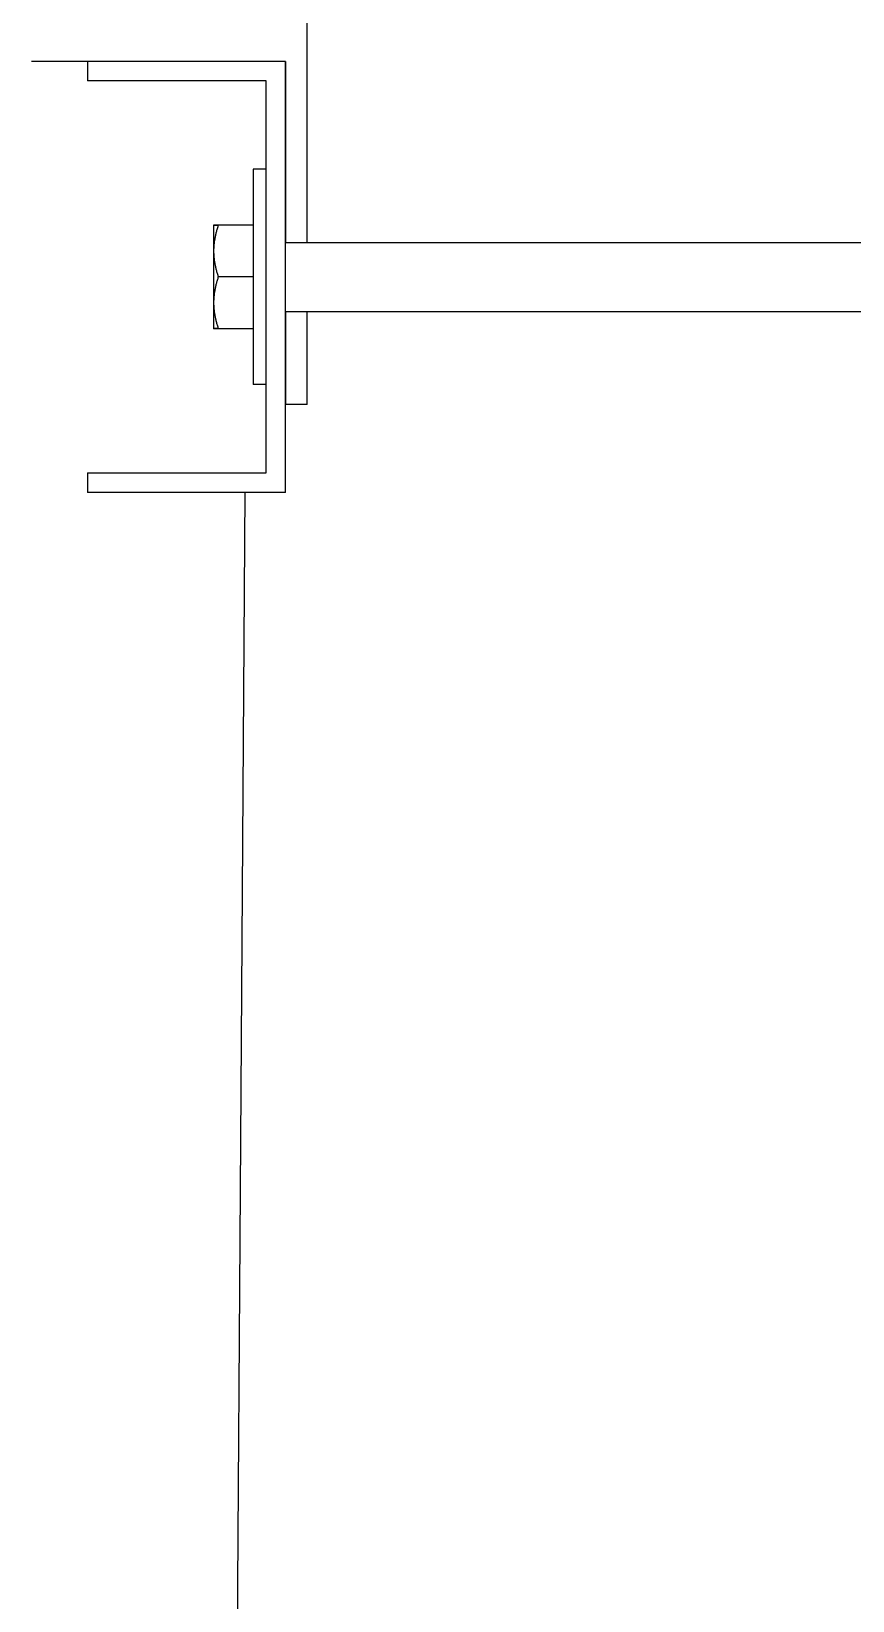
# Model space of a CAD drawing. Header units: millimetres. Extents: x -23083795 to 376618, y 113268 to 3804440.
# Drawn here: x 224901.8 to 225092.4, y 120599.3 to 120963.5 of the extents above; entities that cross this region are included whole.
import ezdxf

# ---------------------------------------------------------------- set-up
doc = ezdxf.new("R2010")
doc.units = ezdxf.units.MM
doc.header["$LTSCALE"] = 6
doc.layers.add('Duongcoban', color=4, linetype='Continuous', lineweight=30)

msp = doc.modelspace()

# ---------------------------------------------------------------- linework, layer by layer
at = {"color": 2, "lineweight": -3, "ltscale": 30, "extrusion": (0, 1, -2.22045e-16)}
for p, q in [((224965.77157, 120914.48691, -1.36858), (224965.77157, 122312.12253, -1.36858)), ((224914.77157, 120956.48691, -1.36858), (224901.77157, 120956.48691, -1.36858)), ((224914.77157, 120956.48691, -1.36858), (224914.77157, 120951.98691, -1.36858)), ((224960.77157, 120956.48691, -1.36858), (224914.77157, 120956.48691, -1.36858)), ((224960.77157, 120956.48691, -1.36858), (224960.77157, 120956.48691, -1.36858)), ((224960.77157, 120956.48691, -1.36858), (224960.77157, 120914.48691, -1.36858)), ((224960.77157, 120856.48691, -1.36858), (224960.77157, 120956.48691, -1.36858)), ((224956.27157, 120951.98691, -1.36858), (224914.77157, 120951.98691, -1.36858)), ((224956.27157, 120860.98691, -1.36858), (224956.27157, 120951.98691, -1.36858)), ((224953.27157, 120931.48691, -1.36858), (224953.27157, 120881.48691, -1.36858)), ((224956.27157, 120931.48691, -1.36858), (224953.27157, 120931.48691, -1.36858)), ((224944.07157, 120918.48691, -1.36858), (224944.07157, 120894.48691, -1.36858)), ((224953.27157, 120918.48691, -1.36858), (224945.14544, 120918.48691, -1.36858)), ((224960.77157, 120914.48691, -1.36858), (225347.95887, 120914.48691, -1.36858)), ((224984.1047, 120914.48691, -1.36858), (224984.39637, 120914.48691, -1.36858)), ((224986.43803, 120914.48691, -1.36858), (224986.7297, 120914.48691, -1.36858)), ((224988.77137, 120914.48691, -1.36858), (224989.06303, 120914.48691, -1.36858)), ((224991.1047, 120914.48691, -1.36858), (224991.39637, 120914.48691, -1.36858)), ((224993.43803, 120914.48691, -1.36858), (224993.7297, 120914.48691, -1.36858)), ((224995.77137, 120914.48691, -1.36858), (224996.06303, 120914.48691, -1.36858)), ((224998.1047, 120914.48691, -1.36858), (224998.39637, 120914.48691, -1.36858)), ((225000.43803, 120914.48691, -1.36858), (225000.7297, 120914.48691, -1.36858)), ((225002.77137, 120914.48691, -1.36858), (225003.06303, 120914.48691, -1.36858)), ((225005.1047, 120914.48691, -1.36858), (225005.39637, 120914.48691, -1.36858)), ((225007.43803, 120914.48691, -1.36858), (225007.7297, 120914.48691, -1.36858)), ((225009.77137, 120914.48691, -1.36858), (225010.06303, 120914.48691, -1.36858)), ((225012.1047, 120914.48691, -1.36858), (225012.39637, 120914.48691, -1.36858)), ((225014.43803, 120914.48691, -1.36858), (225014.7297, 120914.48691, -1.36858)), ((225016.77137, 120914.48691, -1.36858), (225017.06303, 120914.48691, -1.36858)), ((225019.1047, 120914.48691, -1.36858), (225019.39637, 120914.48691, -1.36858)), ((225021.43803, 120914.48691, -1.36858), (225021.7297, 120914.48691, -1.36858)), ((225023.77137, 120914.48691, -1.36858), (225024.06303, 120914.48691, -1.36858)), ((225026.1047, 120914.48691, -1.36858), (225026.39637, 120914.48691, -1.36858)), ((225028.43803, 120914.48691, -1.36858), (225028.7297, 120914.48691, -1.36858)), ((225030.77137, 120914.48691, -1.36858), (225031.06303, 120914.48691, -1.36858)), ((225033.1047, 120914.48691, -1.36858), (225033.39637, 120914.48691, -1.36858)), ((225035.43803, 120914.48691, -1.36858), (225035.7297, 120914.48691, -1.36858)), ((225037.77137, 120914.48691, -1.36858), (225038.06303, 120914.48691, -1.36858)), ((225040.1047, 120914.48691, -1.36858), (225040.39637, 120914.48691, -1.36858)), ((225042.43803, 120914.48691, -1.36858), (225042.7297, 120914.48691, -1.36858)), ((225044.77137, 120914.48691, -1.36858), (225045.06303, 120914.48691, -1.36858)), ((225047.1047, 120914.48691, -1.36858), (225047.39637, 120914.48691, -1.36858)), ((225049.43803, 120914.48691, -1.36858), (225049.7297, 120914.48691, -1.36858)), ((225051.77137, 120914.48691, -1.36858), (225052.06303, 120914.48691, -1.36858)), ((225054.1047, 120914.48691, -1.36858), (225054.39637, 120914.48691, -1.36858)), ((225056.43803, 120914.48691, -1.36858), (225056.7297, 120914.48691, -1.36858)), ((225058.77137, 120914.48691, -1.36858), (225059.06303, 120914.48691, -1.36858)), ((225061.1047, 120914.48691, -1.36858), (225061.39637, 120914.48691, -1.36858)), ((225063.43803, 120914.48691, -1.36858), (225063.7297, 120914.48691, -1.36858)), ((225065.77137, 120914.48691, -1.36858), (225066.06303, 120914.48691, -1.36858)), ((225068.1047, 120914.48691, -1.36858), (225068.39637, 120914.48691, -1.36858)), ((225070.43803, 120914.48691, -1.36858), (225070.7297, 120914.48691, -1.36858)), ((225072.77137, 120914.48691, -1.36858), (225073.06303, 120914.48691, -1.36858)), ((225075.1047, 120914.48691, -1.36858), (225075.39637, 120914.48691, -1.36858)), ((225077.43803, 120914.48691, -1.36858), (225077.7297, 120914.48691, -1.36858)), ((225079.77137, 120914.48691, -1.36858), (225080.06303, 120914.48691, -1.36858)), ((225082.1047, 120914.48691, -1.36858), (225082.39637, 120914.48691, -1.36858)), ((225084.43803, 120914.48691, -1.36858), (225084.7297, 120914.48691, -1.36858)), ((225086.77137, 120914.48691, -1.36858), (225087.06303, 120914.48691, -1.36858)), ((225089.1047, 120914.48691, -1.36858), (225089.39637, 120914.48691, -1.36858)), ((225091.43803, 120914.48691, -1.36858), (225091.7297, 120914.48691, -1.36858)), ((224953.27157, 120906.48691, -1.36858), (224945.14544, 120906.48691, -1.36858)), ((224960.77157, 120898.48691, -1.36858), (224960.77157, 120876.86337, -1.36858)), ((224960.77157, 120898.48691, -1.36858), (225347.95887, 120898.48691, -1.36858)), ((224965.77157, 120876.86337, -1.36858), (224965.77157, 120898.48691, -1.36858)), ((224984.1047, 120898.48691, -1.36858), (224984.39637, 120898.48691, -1.36858)), ((224986.43803, 120898.48691, -1.36858), (224986.7297, 120898.48691, -1.36858)), ((224988.77137, 120898.48691, -1.36858), (224989.06303, 120898.48691, -1.36858)), ((224991.1047, 120898.48691, -1.36858), (224991.39637, 120898.48691, -1.36858)), ((224993.43803, 120898.48691, -1.36858), (224993.7297, 120898.48691, -1.36858)), ((224995.77137, 120898.48691, -1.36858), (224996.06303, 120898.48691, -1.36858)), ((224998.1047, 120898.48691, -1.36858), (224998.39637, 120898.48691, -1.36858)), ((225000.43803, 120898.48691, -1.36858), (225000.7297, 120898.48691, -1.36858)), ((225002.77137, 120898.48691, -1.36858), (225003.06303, 120898.48691, -1.36858)), ((225005.1047, 120898.48691, -1.36858), (225005.39637, 120898.48691, -1.36858)), ((225007.43803, 120898.48691, -1.36858), (225007.7297, 120898.48691, -1.36858)), ((225009.77137, 120898.48691, -1.36858), (225010.06303, 120898.48691, -1.36858)), ((225012.1047, 120898.48691, -1.36858), (225012.39637, 120898.48691, -1.36858)), ((225014.43803, 120898.48691, -1.36858), (225014.7297, 120898.48691, -1.36858)), ((225016.77137, 120898.48691, -1.36858), (225017.06303, 120898.48691, -1.36858)), ((225019.1047, 120898.48691, -1.36858), (225019.39637, 120898.48691, -1.36858)), ((225021.43803, 120898.48691, -1.36858), (225021.7297, 120898.48691, -1.36858)), ((225023.77137, 120898.48691, -1.36858), (225024.06303, 120898.48691, -1.36858)), ((225026.1047, 120898.48691, -1.36858), (225026.39637, 120898.48691, -1.36858)), ((225028.43803, 120898.48691, -1.36858), (225028.7297, 120898.48691, -1.36858)), ((225030.77137, 120898.48691, -1.36858), (225031.06303, 120898.48691, -1.36858)), ((225033.1047, 120898.48691, -1.36858), (225033.39637, 120898.48691, -1.36858)), ((225035.43803, 120898.48691, -1.36858), (225035.7297, 120898.48691, -1.36858)), ((225037.77137, 120898.48691, -1.36858), (225038.06303, 120898.48691, -1.36858)), ((225040.1047, 120898.48691, -1.36858), (225040.39637, 120898.48691, -1.36858)), ((225042.43803, 120898.48691, -1.36858), (225042.7297, 120898.48691, -1.36858)), ((225044.77137, 120898.48691, -1.36858), (225045.06303, 120898.48691, -1.36858)), ((225047.1047, 120898.48691, -1.36858), (225047.39637, 120898.48691, -1.36858)), ((225049.43803, 120898.48691, -1.36858), (225049.7297, 120898.48691, -1.36858)), ((225051.77137, 120898.48691, -1.36858), (225052.06303, 120898.48691, -1.36858)), ((225054.1047, 120898.48691, -1.36858), (225054.39637, 120898.48691, -1.36858)), ((225056.43803, 120898.48691, -1.36858), (225056.7297, 120898.48691, -1.36858)), ((225058.77137, 120898.48691, -1.36858), (225059.06303, 120898.48691, -1.36858)), ((225061.1047, 120898.48691, -1.36858), (225061.39637, 120898.48691, -1.36858)), ((225063.43803, 120898.48691, -1.36858), (225063.7297, 120898.48691, -1.36858)), ((225065.77137, 120898.48691, -1.36858), (225066.06303, 120898.48691, -1.36858)), ((225068.1047, 120898.48691, -1.36858), (225068.39637, 120898.48691, -1.36858)), ((225070.43803, 120898.48691, -1.36858), (225070.7297, 120898.48691, -1.36858)), ((225072.77137, 120898.48691, -1.36858), (225073.06303, 120898.48691, -1.36858)), ((225075.1047, 120898.48691, -1.36858), (225075.39637, 120898.48691, -1.36858)), ((225077.43803, 120898.48691, -1.36858), (225077.7297, 120898.48691, -1.36858)), ((225079.77137, 120898.48691, -1.36858), (225080.06303, 120898.48691, -1.36858)), ((225082.1047, 120898.48691, -1.36858), (225082.39637, 120898.48691, -1.36858)), ((225084.43803, 120898.48691, -1.36858), (225084.7297, 120898.48691, -1.36858)), ((225086.77137, 120898.48691, -1.36858), (225087.06303, 120898.48691, -1.36858)), ((225089.1047, 120898.48691, -1.36858), (225089.39637, 120898.48691, -1.36858)), ((225091.43803, 120898.48691, -1.36858), (225091.7297, 120898.48691, -1.36858)), ((224945.14544, 120894.48691, -1.36858), (224953.27157, 120894.48691, -1.36858)), ((224956.27157, 120881.48691, -1.36858), (224953.27157, 120881.48691, -1.36858)), ((224965.77157, 120876.86337, -1.36858), (224960.77157, 120876.86337, -1.36858)), ((224914.77157, 120860.98691, -1.36858), (224914.77157, 120856.48691, -1.36858)), ((224914.77157, 120860.98691, -1.36858), (224956.27157, 120860.98691, -1.36858)), ((224960.77157, 120856.48691, -1.36858), (224914.77157, 120856.48691, -1.36858))]:
    msp.add_line(p, q, dxfattribs=at)
for p, q in [((224951.33285, 120856.48691, -1.36858), (224950.25326, 120694.5477, -1.36858)), ((224950.25326, 120694.5477, -1.36858), (224935.8049, 118527.29448, -1.36858))]:
    msp.add_line(p, q)
at = {"color": 2, "lineweight": -3, "ltscale": 30}
for points, weights in [([(224944.07157, 120918.48691, -1.36858), (224944.07157, 120918.48691, -1.36858), (224945.14544, 120918.48691, -1.36858)], [1, 1.0380269746, 1]), ([(224945.14544, 120918.48691, -1.36858), (224943.14648, 120912.48691, -1.36858), (224945.14544, 120906.48691, -1.36858)], [1, 1.15455095302, 1]), ([(224945.14544, 120906.48691, -1.36858), (224943.14648, 120900.48691, -1.36858), (224945.14544, 120894.48691, -1.36858)], [1, 1.15455095302, 1]), ([(224945.14544, 120894.48691, -1.36858), (224944.07157, 120894.48691, -1.36858), (224944.07157, 120894.48691, -1.36858)], [1, 1.0380269746, 1])]:
    msp.add_rational_spline(points, weights, degree=2, dxfattribs=at)
at = {"layer": 'Duongcoban'}
for points in [[(224944.07157, 120918.48691), (224944.07157, 120918.48691), (224945.14544, 120918.48691)], [(224944.07157, 120918.48691), (224944.07157, 120918.48691), (224945.14544, 120918.48691)], [(224944.07157, 120918.48691), (224944.07157, 120918.48691), (224945.14544, 120918.48691)], [(224944.07157, 120918.48691), (224944.07157, 120918.48691), (224945.14544, 120918.48691)], [(224944.07157, 120918.48691), (224944.07157, 120918.48691), (224945.14544, 120918.48691)], [(224944.07157, 120918.48691), (224944.07157, 120918.48691), (224945.14544, 120918.48691)], [(224944.07157, 120918.48691), (224944.07157, 120918.48691), (224945.14544, 120918.48691)], [(224944.07157, 120918.48691), (224944.07157, 120918.48691), (224945.14544, 120918.48691)], [(224944.07157, 120918.48691), (224944.07157, 120918.48691), (224945.14544, 120918.48691)], [(224944.07157, 120918.48691), (224944.07157, 120918.48691), (224945.14544, 120918.48691)], [(224944.07157, 120918.48691), (224944.07157, 120918.48691), (224945.14544, 120918.48691)], [(224944.07157, 120918.48691), (224944.07157, 120918.48691), (224945.14544, 120918.48691)], [(224944.07157, 120918.48691), (224944.07157, 120918.48691), (224945.14544, 120918.48691)], [(224944.07157, 120918.48691), (224944.07157, 120918.48691), (224945.14544, 120918.48691)], [(224944.07157, 120918.48691), (224944.07157, 120918.48691), (224945.14544, 120918.48691)], [(224944.07157, 120918.48691), (224944.07157, 120918.48691), (224945.14544, 120918.48691)], [(224944.07157, 120918.48691), (224944.07157, 120918.48691), (224945.14544, 120918.48691)], [(224944.07157, 120918.48691), (224944.07157, 120918.48691), (224945.14544, 120918.48691)], [(224944.07157, 120918.48691), (224944.07157, 120918.48691), (224945.14544, 120918.48691)], [(224944.07157, 120918.48691), (224944.07157, 120918.48691), (224945.14544, 120918.48691)], [(224944.07157, 120918.48691), (224944.07157, 120918.48691), (224945.14544, 120918.48691)], [(224944.07157, 120918.48691), (224944.07157, 120918.48691), (224945.14544, 120918.48691)], [(224944.07157, 120918.48691), (224944.07157, 120918.48691), (224945.14544, 120918.48691)], [(224944.07157, 120918.48691), (224944.07157, 120918.48691), (224945.14544, 120918.48691)], [(224944.07157, 120918.48691), (224944.07157, 120918.48691), (224945.14544, 120918.48691)], [(224944.07157, 120918.48691), (224944.07157, 120918.48691), (224945.14544, 120918.48691)], [(224944.07157, 120918.48691), (224944.07157, 120918.48691), (224945.14544, 120918.48691)], [(224944.07157, 120918.48691), (224944.07157, 120918.48691), (224945.14544, 120918.48691)], [(224944.07157, 120918.48691), (224944.07157, 120918.48691), (224945.14544, 120918.48691)], [(224944.07157, 120918.48691), (224944.07157, 120918.48691), (224945.14544, 120918.48691)], [(224944.07157, 120918.48691), (224944.07157, 120918.48691), (224945.14544, 120918.48691)], [(224944.07157, 120918.48691), (224944.07157, 120918.48691), (224945.14544, 120918.48691)], [(224944.07157, 120918.48691), (224944.07157, 120918.48691), (224945.14544, 120918.48691)], [(224944.07157, 120918.48691), (224944.07157, 120918.48691), (224945.14544, 120918.48691)], [(224944.07157, 120918.48691), (224944.07157, 120918.48691), (224945.14544, 120918.48691)], [(224944.07157, 120918.48691), (224944.07157, 120918.48691), (224945.14544, 120918.48691)], [(224944.07157, 120918.48691), (224944.07157, 120918.48691), (224945.14544, 120918.48691)], [(224944.07157, 120918.48691), (224944.07157, 120918.48691), (224945.14544, 120918.48691)], [(224944.07157, 120918.48691), (224944.07157, 120918.48691), (224945.14544, 120918.48691)], [(224944.07157, 120918.48691), (224944.07157, 120918.48691), (224945.14544, 120918.48691)], [(224944.07157, 120918.48691), (224944.07157, 120918.48691), (224945.14544, 120918.48691)], [(224944.07157, 120918.48691), (224944.07157, 120918.48691), (224945.14544, 120918.48691)], [(224944.07157, 120918.48691), (224944.07157, 120918.48691), (224945.14544, 120918.48691)], [(224944.07157, 120918.48691), (224944.07157, 120918.48691), (224945.14544, 120918.48691)], [(224944.07157, 120918.48691), (224944.07157, 120918.48691), (224945.14544, 120918.48691)], [(224944.07157, 120918.48691), (224944.07157, 120918.48691), (224945.14544, 120918.48691)], [(224944.07157, 120918.48691), (224944.07157, 120918.48691), (224945.14544, 120918.48691)], [(224944.07157, 120918.48691), (224944.07157, 120918.48691), (224945.14544, 120918.48691)], [(224944.07157, 120918.48691), (224944.07157, 120918.48691), (224945.14544, 120918.48691)], [(224944.07157, 120918.48691), (224944.07157, 120918.48691), (224945.14544, 120918.48691)], [(224944.07157, 120918.48691), (224944.07157, 120918.48691), (224945.14544, 120918.48691)], [(224944.07157, 120918.48691), (224944.07157, 120918.48691), (224945.14544, 120918.48691)], [(224944.07157, 120918.48691), (224944.07157, 120918.48691), (224945.14544, 120918.48691)], [(224944.07157, 120918.48691), (224944.07157, 120918.48691), (224945.14544, 120918.48691)], [(224944.07157, 120918.48691), (224944.07157, 120918.48691), (224945.14544, 120918.48691)], [(224944.07157, 120918.48691), (224944.07157, 120918.48691), (224945.14544, 120918.48691)], [(224944.07157, 120918.48691), (224944.07157, 120918.48691), (224945.14544, 120918.48691)], [(224944.07157, 120918.48691), (224944.07157, 120918.48691), (224945.14544, 120918.48691)], [(224944.07157, 120918.48691), (224944.07157, 120918.48691), (224945.14544, 120918.48691)], [(224944.07157, 120918.48691), (224944.07157, 120918.48691), (224945.14544, 120918.48691)], [(224944.07157, 120918.48691), (224944.07157, 120918.48691), (224945.14544, 120918.48691)], [(224944.07157, 120918.48691), (224944.07157, 120918.48691), (224945.14544, 120918.48691)], [(224944.07157, 120918.48691), (224944.07157, 120918.48691), (224945.14544, 120918.48691)], [(224944.07157, 120918.48691), (224944.07157, 120918.48691), (224945.14544, 120918.48691)], [(224944.07157, 120918.48691), (224944.07157, 120918.48691), (224945.14544, 120918.48691)], [(224944.07157, 120918.48691), (224944.07157, 120918.48691), (224945.14544, 120918.48691)], [(224944.07157, 120918.48691), (224944.07157, 120918.48691), (224945.14544, 120918.48691)], [(224944.07157, 120918.48691), (224944.07157, 120918.48691), (224945.14544, 120918.48691)], [(224944.07157, 120918.48691), (224944.07157, 120918.48691), (224945.14544, 120918.48691)], [(224944.07157, 120918.48691), (224944.07157, 120918.48691), (224945.14544, 120918.48691)], [(224944.07157, 120918.48691), (224944.07157, 120918.48691), (224945.14544, 120918.48691)], [(224944.07157, 120918.48691), (224944.07157, 120918.48691), (224945.14544, 120918.48691)], [(224944.07157, 120918.48691), (224944.07157, 120918.48691), (224945.14544, 120918.48691)], [(224944.07157, 120918.48691), (224944.07157, 120918.48691), (224945.14544, 120918.48691)], [(224944.07157, 120918.48691), (224944.07157, 120918.48691), (224945.14544, 120918.48691)], [(224944.07157, 120918.48691), (224944.07157, 120918.48691), (224945.14544, 120918.48691)], [(224944.07157, 120918.48691), (224944.07157, 120918.48691), (224945.14544, 120918.48691)], [(224944.07157, 120918.48691), (224944.07157, 120918.48691), (224945.14544, 120918.48691)], [(224944.07157, 120918.48691), (224944.07157, 120918.48691), (224945.14544, 120918.48691)], [(224944.07157, 120918.48691), (224944.07157, 120918.48691), (224945.14544, 120918.48691)], [(224944.07157, 120918.48691), (224944.07157, 120918.48691), (224945.14544, 120918.48691)], [(224944.07157, 120918.48691), (224944.07157, 120918.48691), (224945.14544, 120918.48691)], [(224944.07157, 120918.48691), (224944.07157, 120918.48691), (224945.14544, 120918.48691)], [(224944.07157, 120918.48691), (224944.07157, 120918.48691), (224945.14544, 120918.48691)], [(224944.07157, 120918.48691), (224944.07157, 120918.48691), (224945.14544, 120918.48691)], [(224944.07157, 120918.48691), (224944.07157, 120918.48691), (224945.14544, 120918.48691)], [(224944.07157, 120918.48691), (224944.07157, 120918.48691), (224945.14544, 120918.48691)], [(224944.07157, 120918.48691), (224944.07157, 120918.48691), (224945.14544, 120918.48691)], [(224944.07157, 120918.48691), (224944.07157, 120918.48691), (224945.14544, 120918.48691)], [(224944.07157, 120918.48691), (224944.07157, 120918.48691), (224945.14544, 120918.48691)], [(224944.07157, 120918.48691), (224944.07157, 120918.48691), (224945.14544, 120918.48691)], [(224944.07157, 120918.48691), (224944.07157, 120918.48691), (224945.14544, 120918.48691)], [(224944.07157, 120918.48691), (224944.07157, 120918.48691), (224945.14544, 120918.48691)], [(224944.07157, 120918.48691), (224944.07157, 120918.48691), (224945.14544, 120918.48691)], [(224944.07157, 120918.48691), (224944.07157, 120918.48691), (224945.14544, 120918.48691)], [(224944.07157, 120918.48691), (224944.07157, 120918.48691), (224945.14544, 120918.48691)], [(224944.07157, 120918.48691), (224944.07157, 120918.48691), (224945.14544, 120918.48691)], [(224944.07157, 120918.48691), (224944.07157, 120918.48691), (224945.14544, 120918.48691)], [(224944.07157, 120918.48691), (224944.07157, 120918.48691), (224945.14544, 120918.48691)], [(224944.07157, 120918.48691), (224944.07157, 120918.48691), (224945.14544, 120918.48691)], [(224944.07157, 120918.48691), (224944.07157, 120918.48691), (224945.14544, 120918.48691)], [(224944.07157, 120918.48691), (224944.07157, 120918.48691), (224945.14544, 120918.48691)], [(224944.07157, 120918.48691), (224944.07157, 120918.48691), (224945.14544, 120918.48691)], [(224944.07157, 120918.48691), (224944.07157, 120918.48691), (224945.14544, 120918.48691)], [(224944.07157, 120918.48691), (224944.07157, 120918.48691), (224945.14544, 120918.48691)], [(224944.07157, 120918.48691), (224944.07157, 120918.48691), (224945.14544, 120918.48691)], [(224944.07157, 120918.48691), (224944.07157, 120918.48691), (224945.14544, 120918.48691)], [(224944.07157, 120918.48691), (224944.07157, 120918.48691), (224945.14544, 120918.48691)], [(224944.07157, 120918.48691), (224944.07157, 120918.48691), (224945.14544, 120918.48691)], [(224944.07157, 120918.48691), (224944.07157, 120918.48691), (224945.14544, 120918.48691)], [(224944.07157, 120918.48691), (224944.07157, 120918.48691), (224945.14544, 120918.48691)], [(224944.07157, 120918.48691), (224944.07157, 120918.48691), (224945.14544, 120918.48691)], [(224944.07157, 120918.48691), (224944.07157, 120918.48691), (224945.14544, 120918.48691)], [(224944.07157, 120918.48691), (224944.07157, 120918.48691), (224945.14544, 120918.48691)], [(224944.07157, 120918.48691), (224944.07157, 120918.48691), (224945.14544, 120918.48691)], [(224944.07157, 120918.48691), (224944.07157, 120918.48691), (224945.14544, 120918.48691)], [(224944.07157, 120918.48691), (224944.07157, 120918.48691), (224945.14544, 120918.48691)], [(224944.07157, 120918.48691), (224944.07157, 120918.48691), (224945.14544, 120918.48691)], [(224944.07157, 120918.48691), (224944.07157, 120918.48691), (224945.14544, 120918.48691)], [(224944.07157, 120918.48691), (224944.07157, 120918.48691), (224945.14544, 120918.48691)], [(224944.07157, 120918.48691), (224944.07157, 120918.48691), (224945.14544, 120918.48691)], [(224944.07157, 120918.48691), (224944.07157, 120918.48691), (224945.14544, 120918.48691)], [(224944.07157, 120918.48691), (224944.07157, 120918.48691), (224945.14544, 120918.48691)], [(224944.07157, 120918.48691), (224944.07157, 120918.48691), (224945.14544, 120918.48691)], [(224944.07157, 120918.48691), (224944.07157, 120918.48691), (224945.14544, 120918.48691)], [(224944.07157, 120918.48691), (224944.07157, 120918.48691), (224945.14544, 120918.48691)], [(224944.07157, 120918.48691), (224944.07157, 120918.48691), (224945.14544, 120918.48691)], [(224944.07157, 120918.48691), (224944.07157, 120918.48691), (224945.14544, 120918.48691)], [(224944.07157, 120918.48691), (224944.07157, 120918.48691), (224945.14544, 120918.48691)], [(224944.07157, 120918.48691), (224944.07157, 120918.48691), (224945.14544, 120918.48691)], [(224944.07157, 120918.48691), (224944.07157, 120918.48691), (224945.14544, 120918.48691)], [(224944.07157, 120918.48691), (224944.07157, 120918.48691), (224945.14544, 120918.48691)], [(224944.07157, 120918.48691), (224944.07157, 120918.48691), (224945.14544, 120918.48691)], [(224944.07157, 120918.48691), (224944.07157, 120918.48691), (224945.14544, 120918.48691)], [(224944.07157, 120918.48691), (224944.07157, 120918.48691), (224945.14544, 120918.48691)], [(224944.07157, 120918.48691), (224944.07157, 120918.48691), (224945.14544, 120918.48691)], [(224944.07157, 120918.48691), (224944.07157, 120918.48691), (224945.14544, 120918.48691)], [(224944.07157, 120918.48691), (224944.07157, 120918.48691), (224945.14544, 120918.48691)], [(224944.07157, 120918.48691), (224944.07157, 120918.48691), (224945.14544, 120918.48691)], [(224944.07157, 120918.48691), (224944.07157, 120918.48691), (224945.14544, 120918.48691)], [(224944.07157, 120918.48691), (224944.07157, 120918.48691), (224945.14544, 120918.48691)], [(224944.07157, 120918.48691), (224944.07157, 120918.48691), (224945.14544, 120918.48691)], [(224944.07157, 120918.48691), (224944.07157, 120918.48691), (224945.14544, 120918.48691)], [(224944.07157, 120918.48691), (224944.07157, 120918.48691), (224945.14544, 120918.48691)], [(224944.07157, 120918.48691), (224944.07157, 120918.48691), (224945.14544, 120918.48691)], [(224944.07157, 120918.48691), (224944.07157, 120918.48691), (224945.14544, 120918.48691)], [(224944.07157, 120918.48691), (224944.07157, 120918.48691), (224945.14544, 120918.48691)], [(224944.07157, 120918.48691), (224944.07157, 120918.48691), (224945.14544, 120918.48691)], [(224944.07157, 120918.48691), (224944.07157, 120918.48691), (224945.14544, 120918.48691)], [(224944.07157, 120918.48691), (224944.07157, 120918.48691), (224945.14544, 120918.48691)], [(224944.07157, 120918.48691), (224944.07157, 120918.48691), (224945.14544, 120918.48691)], [(224944.07157, 120918.48691), (224944.07157, 120918.48691), (224945.14544, 120918.48691)], [(224944.07157, 120918.48691), (224944.07157, 120918.48691), (224945.14544, 120918.48691)], [(224944.07157, 120918.48691), (224944.07157, 120918.48691), (224945.14544, 120918.48691)], [(224944.07157, 120918.48691), (224944.07157, 120918.48691), (224945.14544, 120918.48691)], [(224944.07157, 120918.48691), (224944.07157, 120918.48691), (224945.14544, 120918.48691)], [(224944.07157, 120918.48691), (224944.07157, 120918.48691), (224945.14544, 120918.48691)], [(224944.07157, 120918.48691), (224944.07157, 120918.48691), (224945.14544, 120918.48691)], [(224944.07157, 120918.48691), (224944.07157, 120918.48691), (224945.14544, 120918.48691)], [(224944.07157, 120918.48691), (224944.07157, 120918.48691), (224945.14544, 120918.48691)], [(224944.07157, 120918.48691), (224944.07157, 120918.48691), (224945.14544, 120918.48691)], [(224945.14544, 120894.48691), (224944.07157, 120894.48691), (224944.07157, 120894.48691)], [(224945.14544, 120894.48691), (224944.07157, 120894.48691), (224944.07157, 120894.48691)], [(224945.14544, 120894.48691), (224944.07157, 120894.48691), (224944.07157, 120894.48691)], [(224945.14544, 120894.48691), (224944.07157, 120894.48691), (224944.07157, 120894.48691)], [(224945.14544, 120894.48691), (224944.07157, 120894.48691), (224944.07157, 120894.48691)], [(224945.14544, 120894.48691), (224944.07157, 120894.48691), (224944.07157, 120894.48691)], [(224945.14544, 120894.48691), (224944.07157, 120894.48691), (224944.07157, 120894.48691)], [(224945.14544, 120894.48691), (224944.07157, 120894.48691), (224944.07157, 120894.48691)], [(224945.14544, 120894.48691), (224944.07157, 120894.48691), (224944.07157, 120894.48691)], [(224945.14544, 120894.48691), (224944.07157, 120894.48691), (224944.07157, 120894.48691)], [(224945.14544, 120894.48691), (224944.07157, 120894.48691), (224944.07157, 120894.48691)], [(224945.14544, 120894.48691), (224944.07157, 120894.48691), (224944.07157, 120894.48691)], [(224945.14544, 120894.48691), (224944.07157, 120894.48691), (224944.07157, 120894.48691)], [(224945.14544, 120894.48691), (224944.07157, 120894.48691), (224944.07157, 120894.48691)], [(224945.14544, 120894.48691), (224944.07157, 120894.48691), (224944.07157, 120894.48691)], [(224945.14544, 120894.48691), (224944.07157, 120894.48691), (224944.07157, 120894.48691)], [(224945.14544, 120894.48691), (224944.07157, 120894.48691), (224944.07157, 120894.48691)], [(224945.14544, 120894.48691), (224944.07157, 120894.48691), (224944.07157, 120894.48691)], [(224945.14544, 120894.48691), (224944.07157, 120894.48691), (224944.07157, 120894.48691)], [(224945.14544, 120894.48691), (224944.07157, 120894.48691), (224944.07157, 120894.48691)], [(224945.14544, 120894.48691), (224944.07157, 120894.48691), (224944.07157, 120894.48691)], [(224945.14544, 120894.48691), (224944.07157, 120894.48691), (224944.07157, 120894.48691)], [(224945.14544, 120894.48691), (224944.07157, 120894.48691), (224944.07157, 120894.48691)], [(224945.14544, 120894.48691), (224944.07157, 120894.48691), (224944.07157, 120894.48691)], [(224945.14544, 120894.48691), (224944.07157, 120894.48691), (224944.07157, 120894.48691)], [(224945.14544, 120894.48691), (224944.07157, 120894.48691), (224944.07157, 120894.48691)], [(224945.14544, 120894.48691), (224944.07157, 120894.48691), (224944.07157, 120894.48691)], [(224945.14544, 120894.48691), (224944.07157, 120894.48691), (224944.07157, 120894.48691)], [(224945.14544, 120894.48691), (224944.07157, 120894.48691), (224944.07157, 120894.48691)], [(224945.14544, 120894.48691), (224944.07157, 120894.48691), (224944.07157, 120894.48691)], [(224945.14544, 120894.48691), (224944.07157, 120894.48691), (224944.07157, 120894.48691)], [(224945.14544, 120894.48691), (224944.07157, 120894.48691), (224944.07157, 120894.48691)], [(224945.14544, 120894.48691), (224944.07157, 120894.48691), (224944.07157, 120894.48691)], [(224945.14544, 120894.48691), (224944.07157, 120894.48691), (224944.07157, 120894.48691)], [(224945.14544, 120894.48691), (224944.07157, 120894.48691), (224944.07157, 120894.48691)], [(224945.14544, 120894.48691), (224944.07157, 120894.48691), (224944.07157, 120894.48691)], [(224945.14544, 120894.48691), (224944.07157, 120894.48691), (224944.07157, 120894.48691)], [(224945.14544, 120894.48691), (224944.07157, 120894.48691), (224944.07157, 120894.48691)], [(224945.14544, 120894.48691), (224944.07157, 120894.48691), (224944.07157, 120894.48691)], [(224945.14544, 120894.48691), (224944.07157, 120894.48691), (224944.07157, 120894.48691)], [(224945.14544, 120894.48691), (224944.07157, 120894.48691), (224944.07157, 120894.48691)], [(224945.14544, 120894.48691), (224944.07157, 120894.48691), (224944.07157, 120894.48691)], [(224945.14544, 120894.48691), (224944.07157, 120894.48691), (224944.07157, 120894.48691)], [(224945.14544, 120894.48691), (224944.07157, 120894.48691), (224944.07157, 120894.48691)], [(224945.14544, 120894.48691), (224944.07157, 120894.48691), (224944.07157, 120894.48691)], [(224945.14544, 120894.48691), (224944.07157, 120894.48691), (224944.07157, 120894.48691)], [(224945.14544, 120894.48691), (224944.07157, 120894.48691), (224944.07157, 120894.48691)], [(224945.14544, 120894.48691), (224944.07157, 120894.48691), (224944.07157, 120894.48691)], [(224945.14544, 120894.48691), (224944.07157, 120894.48691), (224944.07157, 120894.48691)], [(224945.14544, 120894.48691), (224944.07157, 120894.48691), (224944.07157, 120894.48691)], [(224945.14544, 120894.48691), (224944.07157, 120894.48691), (224944.07157, 120894.48691)], [(224945.14544, 120894.48691), (224944.07157, 120894.48691), (224944.07157, 120894.48691)], [(224945.14544, 120894.48691), (224944.07157, 120894.48691), (224944.07157, 120894.48691)], [(224945.14544, 120894.48691), (224944.07157, 120894.48691), (224944.07157, 120894.48691)], [(224945.14544, 120894.48691), (224944.07157, 120894.48691), (224944.07157, 120894.48691)], [(224945.14544, 120894.48691), (224944.07157, 120894.48691), (224944.07157, 120894.48691)], [(224945.14544, 120894.48691), (224944.07157, 120894.48691), (224944.07157, 120894.48691)], [(224945.14544, 120894.48691), (224944.07157, 120894.48691), (224944.07157, 120894.48691)], [(224945.14544, 120894.48691), (224944.07157, 120894.48691), (224944.07157, 120894.48691)], [(224945.14544, 120894.48691), (224944.07157, 120894.48691), (224944.07157, 120894.48691)], [(224945.14544, 120894.48691), (224944.07157, 120894.48691), (224944.07157, 120894.48691)], [(224945.14544, 120894.48691), (224944.07157, 120894.48691), (224944.07157, 120894.48691)], [(224945.14544, 120894.48691), (224944.07157, 120894.48691), (224944.07157, 120894.48691)], [(224945.14544, 120894.48691), (224944.07157, 120894.48691), (224944.07157, 120894.48691)], [(224945.14544, 120894.48691), (224944.07157, 120894.48691), (224944.07157, 120894.48691)], [(224945.14544, 120894.48691), (224944.07157, 120894.48691), (224944.07157, 120894.48691)], [(224945.14544, 120894.48691), (224944.07157, 120894.48691), (224944.07157, 120894.48691)], [(224945.14544, 120894.48691), (224944.07157, 120894.48691), (224944.07157, 120894.48691)], [(224945.14544, 120894.48691), (224944.07157, 120894.48691), (224944.07157, 120894.48691)], [(224945.14544, 120894.48691), (224944.07157, 120894.48691), (224944.07157, 120894.48691)], [(224945.14544, 120894.48691), (224944.07157, 120894.48691), (224944.07157, 120894.48691)], [(224945.14544, 120894.48691), (224944.07157, 120894.48691), (224944.07157, 120894.48691)], [(224945.14544, 120894.48691), (224944.07157, 120894.48691), (224944.07157, 120894.48691)], [(224945.14544, 120894.48691), (224944.07157, 120894.48691), (224944.07157, 120894.48691)], [(224945.14544, 120894.48691), (224944.07157, 120894.48691), (224944.07157, 120894.48691)], [(224945.14544, 120894.48691), (224944.07157, 120894.48691), (224944.07157, 120894.48691)], [(224945.14544, 120894.48691), (224944.07157, 120894.48691), (224944.07157, 120894.48691)], [(224945.14544, 120894.48691), (224944.07157, 120894.48691), (224944.07157, 120894.48691)], [(224945.14544, 120894.48691), (224944.07157, 120894.48691), (224944.07157, 120894.48691)], [(224945.14544, 120894.48691), (224944.07157, 120894.48691), (224944.07157, 120894.48691)], [(224945.14544, 120894.48691), (224944.07157, 120894.48691), (224944.07157, 120894.48691)], [(224945.14544, 120894.48691), (224944.07157, 120894.48691), (224944.07157, 120894.48691)], [(224945.14544, 120894.48691), (224944.07157, 120894.48691), (224944.07157, 120894.48691)], [(224945.14544, 120894.48691), (224944.07157, 120894.48691), (224944.07157, 120894.48691)], [(224945.14544, 120894.48691), (224944.07157, 120894.48691), (224944.07157, 120894.48691)], [(224945.14544, 120894.48691), (224944.07157, 120894.48691), (224944.07157, 120894.48691)], [(224945.14544, 120894.48691), (224944.07157, 120894.48691), (224944.07157, 120894.48691)], [(224945.14544, 120894.48691), (224944.07157, 120894.48691), (224944.07157, 120894.48691)], [(224945.14544, 120894.48691), (224944.07157, 120894.48691), (224944.07157, 120894.48691)], [(224945.14544, 120894.48691), (224944.07157, 120894.48691), (224944.07157, 120894.48691)], [(224945.14544, 120894.48691), (224944.07157, 120894.48691), (224944.07157, 120894.48691)], [(224945.14544, 120894.48691), (224944.07157, 120894.48691), (224944.07157, 120894.48691)], [(224945.14544, 120894.48691), (224944.07157, 120894.48691), (224944.07157, 120894.48691)], [(224945.14544, 120894.48691), (224944.07157, 120894.48691), (224944.07157, 120894.48691)], [(224945.14544, 120894.48691), (224944.07157, 120894.48691), (224944.07157, 120894.48691)], [(224945.14544, 120894.48691), (224944.07157, 120894.48691), (224944.07157, 120894.48691)], [(224945.14544, 120894.48691), (224944.07157, 120894.48691), (224944.07157, 120894.48691)], [(224945.14544, 120894.48691), (224944.07157, 120894.48691), (224944.07157, 120894.48691)], [(224945.14544, 120894.48691), (224944.07157, 120894.48691), (224944.07157, 120894.48691)], [(224945.14544, 120894.48691), (224944.07157, 120894.48691), (224944.07157, 120894.48691)], [(224945.14544, 120894.48691), (224944.07157, 120894.48691), (224944.07157, 120894.48691)], [(224945.14544, 120894.48691), (224944.07157, 120894.48691), (224944.07157, 120894.48691)], [(224945.14544, 120894.48691), (224944.07157, 120894.48691), (224944.07157, 120894.48691)], [(224945.14544, 120894.48691), (224944.07157, 120894.48691), (224944.07157, 120894.48691)], [(224945.14544, 120894.48691), (224944.07157, 120894.48691), (224944.07157, 120894.48691)], [(224945.14544, 120894.48691), (224944.07157, 120894.48691), (224944.07157, 120894.48691)], [(224945.14544, 120894.48691), (224944.07157, 120894.48691), (224944.07157, 120894.48691)], [(224945.14544, 120894.48691), (224944.07157, 120894.48691), (224944.07157, 120894.48691)], [(224945.14544, 120894.48691), (224944.07157, 120894.48691), (224944.07157, 120894.48691)], [(224945.14544, 120894.48691), (224944.07157, 120894.48691), (224944.07157, 120894.48691)], [(224945.14544, 120894.48691), (224944.07157, 120894.48691), (224944.07157, 120894.48691)], [(224945.14544, 120894.48691), (224944.07157, 120894.48691), (224944.07157, 120894.48691)], [(224945.14544, 120894.48691), (224944.07157, 120894.48691), (224944.07157, 120894.48691)], [(224945.14544, 120894.48691), (224944.07157, 120894.48691), (224944.07157, 120894.48691)], [(224945.14544, 120894.48691), (224944.07157, 120894.48691), (224944.07157, 120894.48691)], [(224945.14544, 120894.48691), (224944.07157, 120894.48691), (224944.07157, 120894.48691)], [(224945.14544, 120894.48691), (224944.07157, 120894.48691), (224944.07157, 120894.48691)], [(224945.14544, 120894.48691), (224944.07157, 120894.48691), (224944.07157, 120894.48691)], [(224945.14544, 120894.48691), (224944.07157, 120894.48691), (224944.07157, 120894.48691)], [(224945.14544, 120894.48691), (224944.07157, 120894.48691), (224944.07157, 120894.48691)], [(224945.14544, 120894.48691), (224944.07157, 120894.48691), (224944.07157, 120894.48691)], [(224945.14544, 120894.48691), (224944.07157, 120894.48691), (224944.07157, 120894.48691)], [(224945.14544, 120894.48691), (224944.07157, 120894.48691), (224944.07157, 120894.48691)], [(224945.14544, 120894.48691), (224944.07157, 120894.48691), (224944.07157, 120894.48691)], [(224945.14544, 120894.48691), (224944.07157, 120894.48691), (224944.07157, 120894.48691)], [(224945.14544, 120894.48691), (224944.07157, 120894.48691), (224944.07157, 120894.48691)], [(224945.14544, 120894.48691), (224944.07157, 120894.48691), (224944.07157, 120894.48691)], [(224945.14544, 120894.48691), (224944.07157, 120894.48691), (224944.07157, 120894.48691)], [(224945.14544, 120894.48691), (224944.07157, 120894.48691), (224944.07157, 120894.48691)], [(224945.14544, 120894.48691), (224944.07157, 120894.48691), (224944.07157, 120894.48691)], [(224945.14544, 120894.48691), (224944.07157, 120894.48691), (224944.07157, 120894.48691)], [(224945.14544, 120894.48691), (224944.07157, 120894.48691), (224944.07157, 120894.48691)], [(224945.14544, 120894.48691), (224944.07157, 120894.48691), (224944.07157, 120894.48691)], [(224945.14544, 120894.48691), (224944.07157, 120894.48691), (224944.07157, 120894.48691)], [(224945.14544, 120894.48691), (224944.07157, 120894.48691), (224944.07157, 120894.48691)], [(224945.14544, 120894.48691), (224944.07157, 120894.48691), (224944.07157, 120894.48691)], [(224945.14544, 120894.48691), (224944.07157, 120894.48691), (224944.07157, 120894.48691)], [(224945.14544, 120894.48691), (224944.07157, 120894.48691), (224944.07157, 120894.48691)], [(224945.14544, 120894.48691), (224944.07157, 120894.48691), (224944.07157, 120894.48691)], [(224945.14544, 120894.48691), (224944.07157, 120894.48691), (224944.07157, 120894.48691)], [(224945.14544, 120894.48691), (224944.07157, 120894.48691), (224944.07157, 120894.48691)], [(224945.14544, 120894.48691), (224944.07157, 120894.48691), (224944.07157, 120894.48691)], [(224945.14544, 120894.48691), (224944.07157, 120894.48691), (224944.07157, 120894.48691)], [(224945.14544, 120894.48691), (224944.07157, 120894.48691), (224944.07157, 120894.48691)], [(224945.14544, 120894.48691), (224944.07157, 120894.48691), (224944.07157, 120894.48691)], [(224945.14544, 120894.48691), (224944.07157, 120894.48691), (224944.07157, 120894.48691)], [(224945.14544, 120894.48691), (224944.07157, 120894.48691), (224944.07157, 120894.48691)], [(224945.14544, 120894.48691), (224944.07157, 120894.48691), (224944.07157, 120894.48691)], [(224945.14544, 120894.48691), (224944.07157, 120894.48691), (224944.07157, 120894.48691)], [(224945.14544, 120894.48691), (224944.07157, 120894.48691), (224944.07157, 120894.48691)], [(224945.14544, 120894.48691), (224944.07157, 120894.48691), (224944.07157, 120894.48691)], [(224945.14544, 120894.48691), (224944.07157, 120894.48691), (224944.07157, 120894.48691)], [(224945.14544, 120894.48691), (224944.07157, 120894.48691), (224944.07157, 120894.48691)], [(224945.14544, 120894.48691), (224944.07157, 120894.48691), (224944.07157, 120894.48691)], [(224945.14544, 120894.48691), (224944.07157, 120894.48691), (224944.07157, 120894.48691)], [(224945.14544, 120894.48691), (224944.07157, 120894.48691), (224944.07157, 120894.48691)], [(224945.14544, 120894.48691), (224944.07157, 120894.48691), (224944.07157, 120894.48691)], [(224945.14544, 120894.48691), (224944.07157, 120894.48691), (224944.07157, 120894.48691)], [(224945.14544, 120894.48691), (224944.07157, 120894.48691), (224944.07157, 120894.48691)]]:
    msp.add_rational_spline(points, [1, 1.0380269746, 1], degree=2, dxfattribs=at)

doc.saveas('drawing.dxf')
